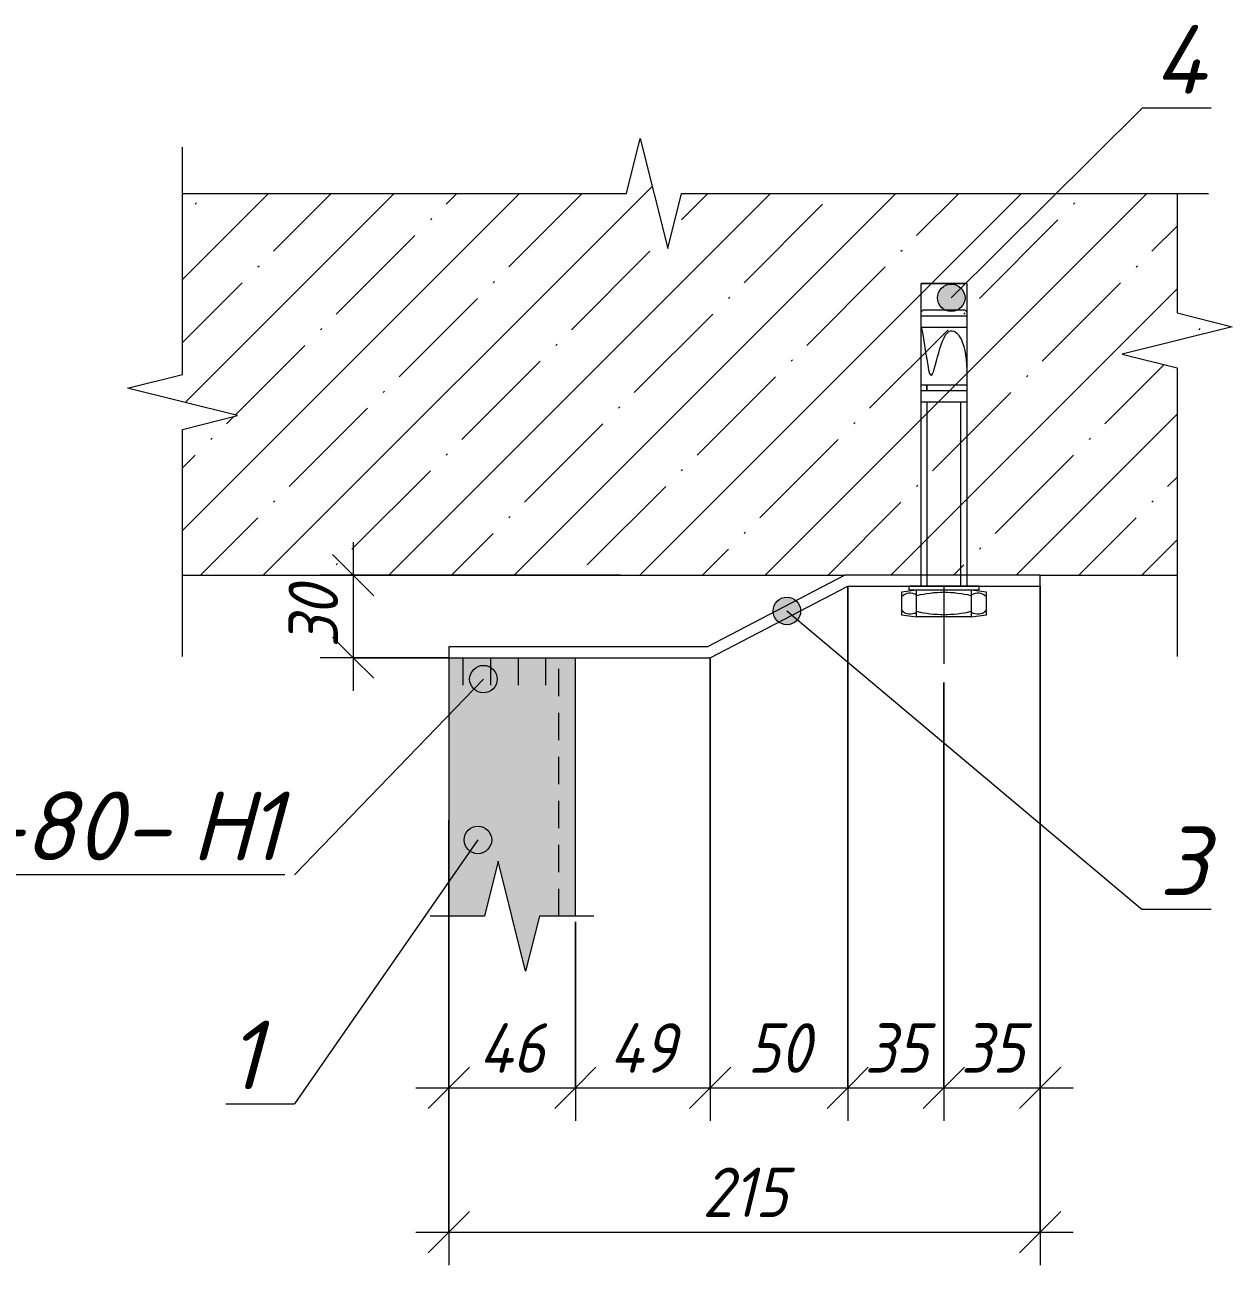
# Model space of a CAD drawing. Header units: millimetres. Extents: x 1214 to 43479, y -809 to 8550.
# Drawn here: x 39083.4 to 39522.3, y 1952.2 to 2403.3 of the extents above; entities that cross this region are included whole.
import ezdxf

# ---------------------------------------------------------------- set-up
doc = ezdxf.new("R2010")
doc.units = ezdxf.units.MM
doc.linetypes.add('200_ШТРИХ_ш1п0_6_', pattern=[16, 10, -6])
doc.linetypes.add('IMPORT-Невидимая', pattern=[39.122222, 28.222222, -10.9])
for name, color, linetype, lineweight in [('A-ANNO-DIMS', 7, 'Continuous', 9), ('A-ANNO-DIMS-10', 7, 'Continuous', 9), ('A-ANNO-NOTE', 7, 'Continuous', 9), ('A-DETL', 7, 'Continuous', 9), ('A-DETL-1', 7, '200_ШТРИХ_ш1п0_6_', 5), ('A-DETL-2', 7, 'Continuous', 5), ('A-DETL-3', 7, 'Continuous', 20), ('A-DETL-4', 7, 'IMPORT-Невидимая', 5), ('A-DETL-GENF-2', 7, 'Continuous', 5)]:
    doc.layers.add(name, color=color, linetype=linetype, lineweight=lineweight)
doc.layers.add('A-DETL-GENF-1', color=7, linetype='Continuous', lineweight=9, true_color=0xffffff)
doc.styles.add('ISOCPEUR_I_1', font='isocpeui.ttf', dxfattribs={"width": 0.9, "height": 18})
doc.styles.add('ISOCPEUR_I_3', font='isocpeui.ttf', dxfattribs={"height": 25})
doc.dimstyles.new('ISO-1_8_0_9К_СРЕДНИЙ', dxfattribs={"dimscale": 304.8, "dimtxt": 17.927661, "dimasz": 0.049213, "dimexe": 0.03937, "dimexo": 0, "dimgap": 0, "dimtad": 1, "dimdec": 0, "dimzin": 0, "dimdsep": 46, "dimtxsty": 'ISOCPEUR_I_1', "dimblk1": 'OBLIQUE', "dimblk2": 'OBLIQUE', "dimsah": 1, "dimcen": 0.09, "dimdle": 0.03937, "dimazin": 0, "dimtfac": 1, "dimtdec": 4, "dimtix": 1, "dimtmove": 0, "dimatfit": 3, "dimfxl": 1, "dimtvp": 1, "dimtolj": 1, "dimtzin": 0, "dimarcsym": 2})

# ---------------------------------------------------------------- blocks, each defined once
blk = doc.blocks.new('DET_Линия разрыва - Линия разрыва-27095375-АР1_Фахверк_Швеллер 100_Узлы_верх и низ развернуты')
at = {"layer": 'A-DETL-GENF-2'}
for p, q in [((-5, 20), (-10, 0)), ((5, -20), (-5, 20)), ((-10, 0), (-114.97, 0)), ((10, 0), (5, -20)), ((53.4, 0), (10, 0))]:
    blk.add_line(p, q, dxfattribs=at)
blk = doc.blocks.new('DET_Линия разрыва - Линия разрыва-27095377-АР1_Фахверк_Швеллер 100_Узлы_верх и низ развернуты')
at = {"layer": 'A-DETL-GENF-2'}
for p, q in [((-5, 20), (-10, 0)), ((5, -20), (-5, 20)), ((-10, 0), (-29.74, 0)), ((10, 0), (5, -20)), ((29.74, 0), (10, 0))]:
    blk.add_line(p, q, dxfattribs=at)
blk = doc.blocks.new('DET_Линия разрыва - Линия разрыва-27095376-АР1_Фахверк_Швеллер 100_Узлы_верх и низ развернуты')
at = {"layer": 'A-DETL-GENF-2'}
for p, q in [((-5, 20), (-10, 0)), ((5, -20), (-5, 20)), ((-10, 0), (-201.64, 0)), ((10, 0), (5, -20)), ((171.4, 0), (10, 0))]:
    blk.add_line(p, q, dxfattribs=at)
blk = doc.blocks.new('DET_Линия разрыва - Линия разрыва-27095380-АР1_Фахверк_Швеллер 100_Узлы_верх и низ развернуты')
at = {"layer": 'A-DETL-GENF-2'}
for p, q in [((-5, -20), (5, 20)), ((5, 20), (10, 0)), ((-92.63, 0), (-10, 0)), ((-10, 0), (-5, -20)), ((10, 0), (92.63, 0))]:
    blk.add_line(p, q, dxfattribs=at)
blk = doc.blocks.new('DIMBLOCK233-АР1_Фахверк_Швеллер 100_Узлы_верх и низ развернуты')
at = {"layer": 'A-ANNO-DIMS-10'}
for p, q in [((39237.5, 2114.01), (39237.5, 2004.71)), ((39237.5, 2016.71), (39237.5, 2114.01)), ((39283.5, 2077.12), (39283.5, 2004.71)), ((39283.5, 2016.71), (39283.5, 2077.12)), ((39225.5, 2016.71), (39283.5, 2016.71))]:
    blk.add_line(p, q, dxfattribs=at)
at = {"layer": 'A-ANNO-DIMS-10', "lineweight": 20}
for p, q in [((39237.5, 2016.71), (39245, 2024.21)), ((39283.5, 2016.71), (39291, 2024.21)), ((39237.5, 2016.71), (39230, 2009.21)), ((39283.5, 2016.71), (39276, 2009.21))]:
    blk.add_line(p, q, dxfattribs=at)
at = {"layer": 'A-ANNO-DIMS-10', "color": 0, "insert": (39248.43, 2040.22), "char_height": 18, "width": 28.9601, "attachment_point": 1, "line_spacing_factor": 1.149209, "style": 'ISOCPEUR_I_1'}
blk.add_mtext('46', dxfattribs=at)
blk = doc.blocks.new('_Oblique')
at = {"color": 0, "linetype": 'ByBlock', "lineweight": -2}
blk.add_line((-0.5, -0.5), (0.5, 0.5), dxfattribs=at)
blk = doc.blocks.new('DIMBLOCK234-АР1_Фахверк_Швеллер 100_Узлы_верх и низ развернуты')
at = {"layer": 'A-ANNO-DIMS-10'}
for p, q in [((39332.5, 2173.14), (39332.5, 2004.71)), ((39332.5, 2016.71), (39332.5, 2173.14)), ((39283.5, 2077.12), (39283.5, 2004.71)), ((39283.5, 2016.71), (39283.5, 2077.12)), ((39283.5, 2016.71), (39332.5, 2016.71))]:
    blk.add_line(p, q, dxfattribs=at)
at = {"layer": 'A-ANNO-DIMS-10', "lineweight": 20}
for p, q in [((39283.5, 2016.71), (39291, 2024.21)), ((39332.5, 2016.71), (39340, 2024.21)), ((39283.5, 2016.71), (39276, 2009.21)), ((39332.5, 2016.71), (39325, 2009.21))]:
    blk.add_line(p, q, dxfattribs=at)
at = {"layer": 'A-ANNO-DIMS-10', "color": 0, "insert": (39295.93, 2040.22), "char_height": 18, "width": 28.9601, "attachment_point": 1, "line_spacing_factor": 1.149209, "style": 'ISOCPEUR_I_1'}
blk.add_mtext('49', dxfattribs=at)
blk = doc.blocks.new('DIMBLOCK235-АР1_Фахверк_Швеллер 100_Узлы_верх и низ развернуты')
at = {"layer": 'A-ANNO-DIMS-10'}
for p, q in [((39382.5, 2199.14), (39382.5, 2004.71)), ((39382.5, 2016.71), (39382.5, 2199.14)), ((39332.5, 2173.14), (39332.5, 2004.71)), ((39332.5, 2016.71), (39332.5, 2173.14)), ((39332.5, 2016.71), (39382.5, 2016.71))]:
    blk.add_line(p, q, dxfattribs=at)
at = {"layer": 'A-ANNO-DIMS-10', "lineweight": 20}
for p, q in [((39332.5, 2016.71), (39340, 2024.21)), ((39382.5, 2016.71), (39390, 2024.21)), ((39332.5, 2016.71), (39325, 2009.21)), ((39382.5, 2016.71), (39375, 2009.21))]:
    blk.add_line(p, q, dxfattribs=at)
at = {"layer": 'A-ANNO-DIMS-10', "color": 0, "insert": (39346.12, 2040.22), "char_height": 18, "width": 27.3052, "attachment_point": 1, "line_spacing_factor": 1.149209, "style": 'ISOCPEUR_I_1'}
blk.add_mtext('50', dxfattribs=at)
blk = doc.blocks.new('DIMBLOCK236-АР1_Фахверк_Швеллер 100_Узлы_верх и низ развернуты')
at = {"layer": 'A-ANNO-DIMS-10'}
for p, q in [((39382.5, 2199.14), (39382.5, 2004.71)), ((39382.5, 2016.71), (39382.5, 2199.14)), ((39417.5, 2164.14), (39417.5, 2004.71)), ((39417.5, 2016.71), (39417.5, 2164.14)), ((39382.5, 2016.71), (39417.5, 2016.71))]:
    blk.add_line(p, q, dxfattribs=at)
at = {"layer": 'A-ANNO-DIMS-10', "lineweight": 20}
for p, q in [((39382.5, 2016.71), (39390, 2024.21)), ((39417.5, 2016.71), (39425, 2024.21)), ((39382.5, 2016.71), (39375, 2009.21)), ((39417.5, 2016.71), (39410, 2009.21))]:
    blk.add_line(p, q, dxfattribs=at)
at = {"layer": 'A-ANNO-DIMS-10', "color": 0, "insert": (39388.62, 2040.22), "char_height": 18, "width": 27.3052, "attachment_point": 1, "line_spacing_factor": 1.149209, "style": 'ISOCPEUR_I_1'}
blk.add_mtext('35', dxfattribs=at)
blk = doc.blocks.new('DIMBLOCK237-АР1_Фахверк_Швеллер 100_Узлы_верх и низ развернуты')
at = {"layer": 'A-ANNO-DIMS-10'}
for p, q in [((39452.5, 2199.14), (39452.5, 2004.71)), ((39452.5, 2016.71), (39452.5, 2199.14)), ((39417.5, 2164.14), (39417.5, 2004.71)), ((39417.5, 2016.71), (39417.5, 2164.14)), ((39417.5, 2016.71), (39464.5, 2016.71))]:
    blk.add_line(p, q, dxfattribs=at)
at = {"layer": 'A-ANNO-DIMS-10', "lineweight": 20}
for p, q in [((39417.5, 2016.71), (39425, 2024.21)), ((39452.5, 2016.71), (39460, 2024.21)), ((39417.5, 2016.71), (39410, 2009.21)), ((39452.5, 2016.71), (39445, 2009.21))]:
    blk.add_line(p, q, dxfattribs=at)
at = {"layer": 'A-ANNO-DIMS-10', "color": 0, "insert": (39423.62, 2040.22), "char_height": 18, "width": 27.3052, "attachment_point": 1, "line_spacing_factor": 1.149209, "style": 'ISOCPEUR_I_1'}
blk.add_mtext('35', dxfattribs=at)
blk = doc.blocks.new('DIMBLOCK238-АР1_Фахверк_Швеллер 100_Узлы_верх и низ развернуты')
at = {"layer": 'A-ANNO-DIMS-10'}
for p, q in [((39202.74, 2215.14), (39202.74, 2161.14)), ((39299.97, 2203.14), (39190.74, 2203.14)), ((39202.74, 2203.14), (39299.97, 2203.14)), ((39237.5, 2173.14), (39190.74, 2173.14)), ((39202.74, 2173.14), (39237.5, 2173.14))]:
    blk.add_line(p, q, dxfattribs=at)
at = {"layer": 'A-ANNO-DIMS-10', "lineweight": 20}
for p, q in [((39202.74, 2203.14), (39195.24, 2210.64)), ((39202.74, 2203.14), (39210.24, 2195.64)), ((39202.74, 2173.14), (39195.24, 2180.64)), ((39202.74, 2173.14), (39210.24, 2165.64))]:
    blk.add_line(p, q, dxfattribs=at)
at = {"layer": 'A-ANNO-DIMS-10', "color": 0, "insert": (39179.23, 2176.76), "char_height": 18, "width": 27.3052, "attachment_point": 1, "rotation": 90, "line_spacing_factor": 1.149209, "style": 'ISOCPEUR_I_1'}
blk.add_mtext('30', dxfattribs=at)
blk = doc.blocks.new('DIMBLOCK245-АР1_Фахверк_Швеллер 100_Узлы_верх и низ развернуты')
at = {"layer": 'A-ANNO-DIMS-10'}
for p, q in [((39452.5, 2199.14), (39452.5, 1952.25)), ((39452.5, 1964.25), (39452.5, 2199.14)), ((39237.5, 2047.14), (39237.5, 1952.25)), ((39237.5, 1964.25), (39237.5, 2047.14)), ((39225.5, 1964.25), (39464.5, 1964.25))]:
    blk.add_line(p, q, dxfattribs=at)
at = {"layer": 'A-ANNO-DIMS-10', "lineweight": 20}
for p, q in [((39237.5, 1964.25), (39245, 1971.75)), ((39452.5, 1964.25), (39460, 1971.75)), ((39237.5, 1964.25), (39230, 1956.75)), ((39452.5, 1964.25), (39445, 1956.75))]:
    blk.add_line(p, q, dxfattribs=at)
at = {"layer": 'A-ANNO-DIMS-10', "color": 0, "insert": (39329.66, 1987.76), "char_height": 18, "width": 36.8207, "attachment_point": 1, "line_spacing_factor": 1.149209, "style": 'ISOCPEUR_I_1'}
blk.add_mtext('215', dxfattribs=at)
blk = doc.blocks.new('_AT__Текстовая выноска - _AT__Текстовая выноска-17339234-АР1_Фахверк_Швеллер 100_Узлы_верх и низ развернуты')
at = {"layer": 'A-ANNO-NOTE'}
blk.add_line((0, 0), (2.5, 0), dxfattribs=at)
blk = doc.blocks.new('_AT__Текстовая выноска - _AT__Текстовая выноска-27095378-АР1_Фахверк_Швеллер 100_Узлы_верх и низ развернуты')
at = {"layer": 'A-ANNO-NOTE'}
blk.add_line((0, 0), (2.5, 0), dxfattribs=at)
blk = doc.blocks.new('_AT__Текстовая выноска - _AT__Текстовая выноска-27095379-АР1_Фахверк_Швеллер 100_Узлы_верх и низ развернуты')
at = {"layer": 'A-ANNO-NOTE'}
blk.add_line((0, 0), (30, 0), dxfattribs=at)

msp = doc.modelspace()

# ---------------------------------------------------------------- hatches: boundary and pattern name
at = {"layer": 'A-ANNO-NOTE'}
h = msp.add_hatch(color=256, dxfattribs=at)
edge = h.paths.add_edge_path(flags=0)
edge.add_arc((39420.15085, 2303.99496), 5, 0, 360)
h = msp.add_hatch(color=256, dxfattribs=at)
edge = h.paths.add_edge_path(flags=0)
edge.add_arc((39360.40541, 2190.12001), 5, 0, 360)
h = msp.add_hatch(color=256, dxfattribs=at)
edge = h.paths.add_edge_path(flags=0)
edge.add_arc((39250.07937, 2165.34944), 5, 0, 360)
h = msp.add_hatch(color=256, dxfattribs=at)
edge = h.paths.add_edge_path(flags=0)
edge.add_arc((39248.0797, 2106.87098), 5, 0, 360)
at = {"layer": 'A-DETL-GENF-1'}
msp.add_hatch(color=256, dxfattribs=at).paths.add_polyline_path([(39265.42043, 2059.13874), (39270.42043, 2079.13874), (39283.49835, 2079.13874), (39283.49835, 2173.13874), (39237.49835, 2173.13874), (39237.49835, 2079.13874), (39250.42043, 2079.13874), (39255.42043, 2099.13874), (39260.42043, 2079.13874)], flags=0)
at = {"layer": 'A-DETL-GENF-2'}
h = msp.add_hatch(dxfattribs=at)
h.set_pattern_fill('FP_1', color=256, style=0, pattern_type=2)
h.set_pattern_definition([(45, (35963.29, 0), (-22.80985, 22.80985), []), (45, (35986.1, 0), (-22.80985, 22.80985), [40.322, -8.064, 0.671, -7.394])])
h.paths.add_polyline_path([(39140.67378, 2203.13874), (39502.28097, 2203.13874), (39502.28097, 2278.4913), (39482.28097, 2283.4913), (39522.28097, 2293.4913), (39502.28097, 2298.4913), (39502.28097, 2341.88945), (39322.07864, 2341.88945), (39317.07864, 2321.88945), (39307.07864, 2361.88945), (39302.07864, 2341.88945), (39140.67378, 2341.88945), (39140.67378, 2276.14616), (39120.67378, 2271.14616), (39160.67378, 2261.14616), (39140.67378, 2256.14616)], flags=0)

# ---------------------------------------------------------------- linework, layer by layer
at = {"layer": 'A-ANNO-NOTE'}
for p, q in [((39420.15085, 2303.99496), (39489.60111, 2372.92017)), ((39360.40541, 2190.12001), (39489.60111, 2081.52096)), ((39250.07937, 2165.34944), (39181.4087, 2094.21229)), ((39248.0797, 2106.87098), (39181.4087, 2010.93935))]:
    msp.add_line(p, q, dxfattribs=at)
for centre in [(39420.15085, 2303.99496), (39360.40541, 2190.12001), (39250.07937, 2165.34944), (39248.0797, 2106.87098)]:
    msp.add_circle(centre, 5, dxfattribs=at)
at = {"layer": 'A-DETL'}
for p, q in [((39381.52051, 2203.13874), (39331.52051, 2177.13874)), ((39452.49835, 2203.13874), (39381.52051, 2203.13874)), ((39452.49835, 2199.13874), (39452.49835, 2203.13874)), ((39332.49835, 2173.13874), (39382.49835, 2199.13874)), ((39382.49835, 2199.13874), (39452.49835, 2199.13874)), ((39331.52051, 2177.13874), (39237.49835, 2177.13874)), ((39237.49835, 2177.13874), (39237.49835, 2173.13874)), ((39237.49835, 2173.13874), (39237.49835, 2079.13874)), ((39237.49835, 2173.13874), (39332.49835, 2173.13874)), ((39283.49835, 2079.13874), (39283.49835, 2173.13874))]:
    msp.add_line(p, q, dxfattribs=at)
at = {"layer": 'A-DETL-1'}
msp.add_line((39277.49835, 2079.13874), (39277.49835, 2173.13874), dxfattribs=at)
at = {"layer": 'A-DETL-2'}
for p, q in [((39425.76445, 2309.13874), (39409.23225, 2309.13874)), ((39409.23225, 2309.13874), (39425.76445, 2309.13874)), ((39409.23225, 2199.13874), (39409.23225, 2309.13874)), ((39425.76445, 2309.13874), (39425.76445, 2199.13874)), ((39409.23225, 2297.49198), (39425.76445, 2297.49198)), ((39410.20418, 2299.5585), (39424.79253, 2299.5585)), ((39409.23225, 2293.35893), (39425.76445, 2293.35893)), ((39409.23225, 2272.396), (39425.76445, 2272.396)), ((39409.23225, 2270.32947), (39425.76445, 2270.32947)), ((39411.29878, 2270.32947), (39411.29878, 2272.396)), ((39411.38751, 2270.32947), (39411.38751, 2272.396)), ((39409.23225, 2266.19642), (39425.76445, 2266.19642)), ((39411.3407, 2199.13874), (39411.3407, 2266.19642)), ((39423.65601, 2199.13874), (39423.65601, 2266.19642)), ((39407.57904, 2197.70293), (39402.09043, 2196.93407)), ((39402.09043, 2196.93407), (39402.09043, 2188.74079)), ((39404.82367, 2197.70293), (39404.82367, 2199.13874)), ((39430.17304, 2199.13874), (39404.82367, 2199.13874)), ((39430.17304, 2197.70293), (39404.82367, 2197.70293)), ((39407.57904, 2187.95447), (39407.57904, 2197.70293)), ((39427.41767, 2197.70293), (39407.57904, 2197.70293)), ((39411.95477, 2199.13874), (39413.9975, 2199.13874)), ((39432.90628, 2196.93407), (39427.41767, 2197.70293)), ((39427.41767, 2197.70293), (39427.41767, 2187.95447)), ((39430.17304, 2199.13874), (39430.17304, 2197.70293)), ((39432.90628, 2188.74079), (39432.90628, 2196.93407)), ((39402.09043, 2188.74079), (39407.57904, 2187.97193)), ((39427.41767, 2187.95447), (39407.57904, 2187.95447)), ((39427.41767, 2187.97193), (39432.90628, 2188.74079))]:
    msp.add_line(p, q, dxfattribs=at)
for centre, radius, start, end in [((39410.41286, 2298.19854), 1.37588, 98.7234489, 149.1005145), ((39424.58385, 2298.19854), 1.37588, 30.8994854, 81.2765511), ((39405.21929, 2192.39599), 4.22871, 56.0803118, 137.7236038), ((39417.49835, 2153.97991), 42.8477, 76.6144959, 103.3855041), ((39429.77742, 2192.39599), 4.22871, 42.2763962, 123.9196882), ((39405.21929, 2193.2614), 4.22871, 222.2763962, 303.9196882), ((39417.49835, 2231.67749), 42.8477, 256.6144959, 283.3855041), ((39429.77742, 2193.2614), 4.22871, 236.0803118, 317.7236038)]:
    msp.add_arc(centre, radius, start, end, dxfattribs=at)
msp.add_open_spline([(39409.23225, 2293.35893), (39410.41209, 2288.64229), (39412.87404, 2263.1838), (39416.63512, 2300.65592), (39425.76445, 2288.66814), (39425.76445, 2277.67014)], degree=3, knots=[3.947127755, 3.947127755, 3.947127755, 3.947127755, 10.095996178, 20.129436715, 28.583815858, 28.583815858, 28.583815858, 28.583815858], dxfattribs=at)
at = {"layer": 'A-DETL-3'}
for p, q in [((39140.67378, 2203.13874), (39381.52051, 2203.13874)), ((39452.49835, 2203.13874), (39502.28097, 2203.13874))]:
    msp.add_line(p, q, dxfattribs=at)
at = {"layer": 'A-DETL-4'}
for p, q in [((39417.49835, 2199.13874), (39417.49835, 2164.13874)), ((39242.65509, 2173.13874), (39242.65509, 2163.13874)), ((39252.65509, 2173.13874), (39252.65509, 2163.13874)), ((39262.65509, 2173.13874), (39262.65509, 2163.13874)), ((39272.65509, 2173.13874), (39272.65509, 2163.13874))]:
    msp.add_line(p, q, dxfattribs=at)

# ---------------------------------------------------------------- block references
at = {"layer": 'A-ANNO-NOTE', "xscale": 10, "yscale": 10, "zscale": 10, "rotation": 180}
for name, p in [('_AT__Текстовая выноска - _AT__Текстовая выноска-27095378-АР1_Фахверк_Швеллер 100_Узлы_верх и низ развернуты', (39514.60111, 2372.92017)), ('_AT__Текстовая выноска - _AT__Текстовая выноска-27095379-АР1_Фахверк_Швеллер 100_Узлы_верх и низ развернуты', (39177.85031, 2094.21229)), ('_AT__Текстовая выноска - _AT__Текстовая выноска-27095378-АР1_Фахверк_Швеллер 100_Узлы_верх и низ развернуты', (39514.60111, 2081.52096))]:
    msp.add_blockref(name, p, dxfattribs=at)
at = {"layer": 'A-ANNO-NOTE', "xscale": 10, "yscale": 10, "zscale": 10}
msp.add_blockref('_AT__Текстовая выноска - _AT__Текстовая выноска-17339234-АР1_Фахверк_Швеллер 100_Узлы_верх и низ развернуты', (39156.4087, 2010.93935), dxfattribs=at)
at = {"layer": 'A-DETL-GENF-2'}
for name, p, rotation in [('DET_Линия разрыва - Линия разрыва-27095380-АР1_Фахверк_Швеллер 100_Узлы_верх и низ развернуты', (39140.67378, 2266.14616), 90.0000000000001), ('DET_Линия разрыва - Линия разрыва-27095376-АР1_Фахверк_Швеллер 100_Узлы_верх и низ развернуты', (39312.07864, 2341.88945), 180), ('DET_Линия разрыва - Линия разрыва-27095375-АР1_Фахверк_Швеллер 100_Узлы_верх и низ развернуты', (39502.28097, 2288.4913), 89.9999999999999)]:
    msp.add_blockref(name, p, dxfattribs=dict(at, rotation=rotation))
msp.add_blockref('DET_Линия разрыва - Линия разрыва-27095377-АР1_Фахверк_Швеллер 100_Узлы_верх и низ развернуты', (39260.42043, 2079.13874), dxfattribs=at)

# ---------------------------------------------------------------- texts
at = {"layer": 'A-ANNO-NOTE', "char_height": 25, "attachment_point": 1, "style": 'ISOCPEUR_I_3'}
for s, insert, width in [('\\fISOCPEUR|b0|i1|c204|p34|;4', (39493.69093, 2403.17093), 24.8523125), (' 5264-80-', (38977.69221, 2124.46306), 201.2235625), ('\\fISOCPEUR|b0|i1|c204|p34|;Н', (39143.71825, 2124.46306), 24.8523125), ('\\fISOCPEUR|b0|i1|c204|p34|;1', (39164.22346, 2124.46306), 16.03375), ('\\fISOCPEUR|b0|i1|c204|p34|;3', (39495.69093, 2111.77172), 22.44725), ('\\fISOCPEUR|b0|i1|c204|p34|;1', (39156.81888, 2041.19011), 16.03375)]:
    msp.add_mtext(s, dxfattribs=dict(at, insert=insert, width=width))

# ---------------------------------------------------------------- dimensions: what is measured, and where the dimension line sits
at = {"layer": 'A-ANNO-DIMS'}
dim = msp.add_linear_dim(base=(39202.74241, 2173.13874), p1=(39299.96732, 2203.13874), p2=(39237.49835, 2173.13874), angle=90, dimstyle='ISO-1_8_0_9К_СРЕДНИЙ', override={"dimpost": '<>', "dimfxl": 69.299148}, dxfattribs=at)
dim.commit()
dim.dimension.update_dxf_attribs({"geometry": 'DIMBLOCK238-АР1_Фахверк_Швеллер 100_Узлы_верх и низ развернуты', "text_midpoint": (39193.74241, 2188.13874)})
for base, p1, p2, override, picture, middle in [((39452.49835, 1964.24841), (39237.49835, 2047.13874), (39452.49835, 2199.13874), {"dimpost": '<>', "dimfxl": 263.304007}, 'DIMBLOCK245-АР1_Фахверк_Швеллер 100_Узлы_верх и низ развернуты', (39344.99835, 1973.24841)), ((39382.49835, 2016.70813), (39332.49835, 2173.13874), (39382.49835, 2199.13874), {"dimpost": '<>', "dimfxl": 56.356011}, 'DIMBLOCK235-АР1_Фахверк_Швеллер 100_Узлы_верх и низ развернуты', (39357.49835, 2025.70813)), ((39417.49835, 2016.70813), (39382.49835, 2199.13874), (39417.49835, 2164.13874), {"dimpost": '<>', "dimfxl": 49.497475}, 'DIMBLOCK236-АР1_Фахверк_Швеллер 100_Узлы_верх и низ развернуты', (39399.99835, 2025.70813)), ((39452.49835, 2016.70813), (39417.49835, 2164.13874), (39452.49835, 2199.13874), {"dimpost": '<>', "dimfxl": 49.497475}, 'DIMBLOCK237-АР1_Фахверк_Швеллер 100_Узлы_верх и низ развернуты', (39434.99835, 2025.70813)), ((39332.49835, 2016.70813), (39283.49835, 2077.11731), (39332.49835, 2173.13874), {"dimpost": '<>', "dimfxl": 107.801274}, 'DIMBLOCK234-АР1_Фахверк_Швеллер 100_Узлы_верх и низ развернуты', (39307.99835, 2025.70813)), ((39283.49835, 2016.70813), (39237.49835, 2114.0117), (39283.49835, 2077.11731), {"dimpost": '<>', "dimfxl": 58.967753}, 'DIMBLOCK233-АР1_Фахверк_Швеллер 100_Узлы_верх и низ развернуты', (39260.49835, 2025.70813))]:
    dim = msp.add_linear_dim(base=base, p1=p1, p2=p2, dimstyle='ISO-1_8_0_9К_СРЕДНИЙ', override=override, dxfattribs=at)
    dim.commit()
    dim.dimension.update_dxf_attribs({"geometry": picture, "text_midpoint": middle})

doc.saveas('drawing.dxf')
